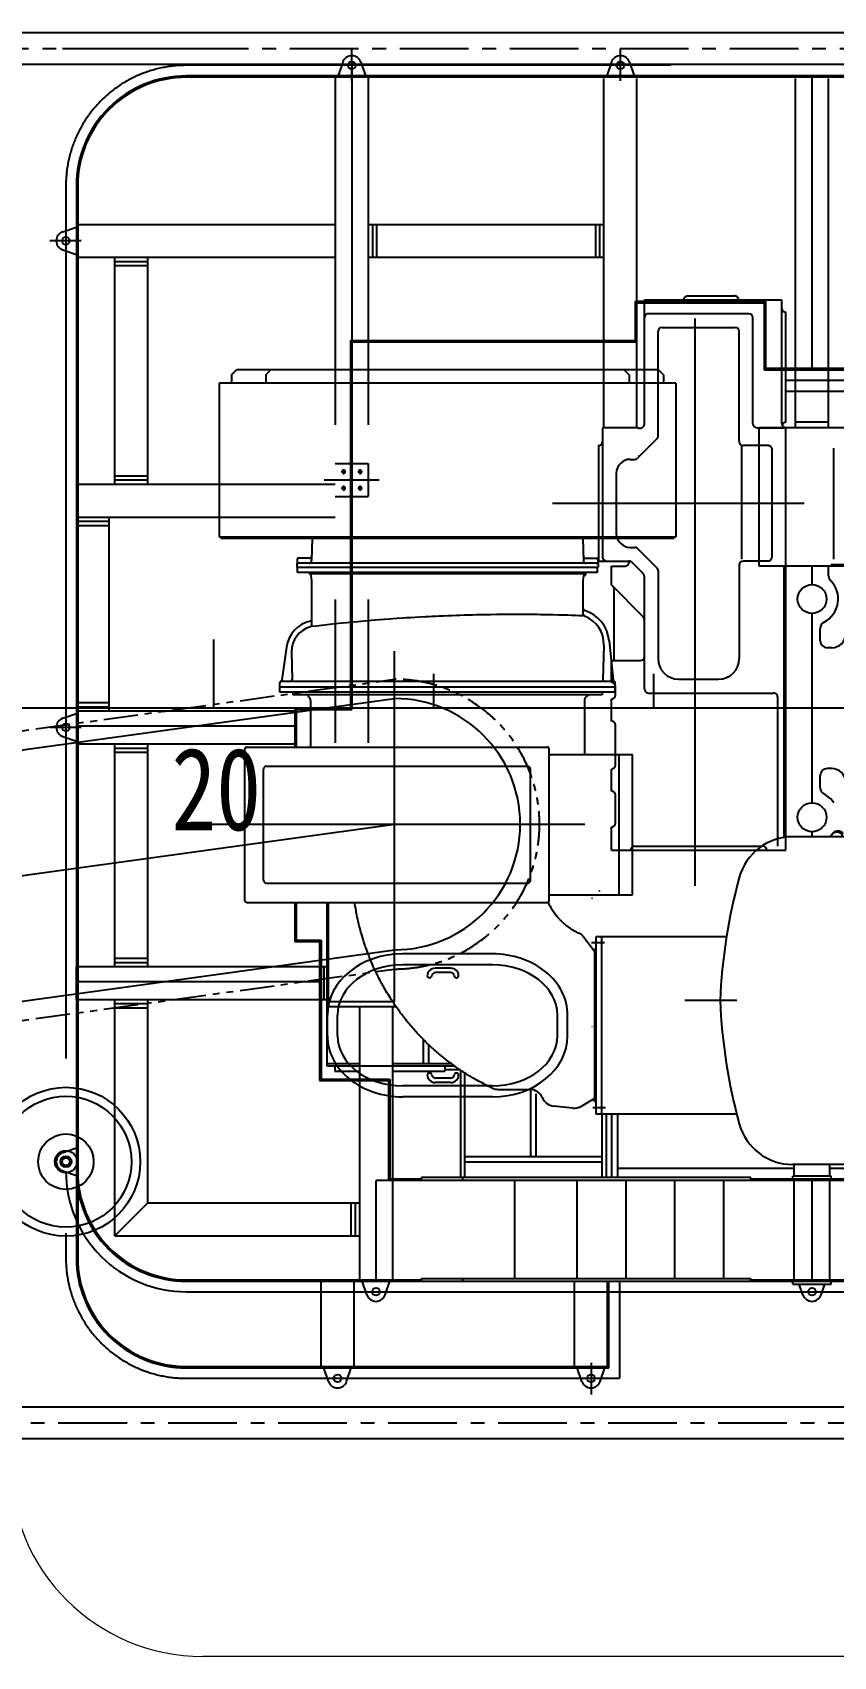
# Model space of a CAD drawing. Header units: millimetres. Extents: x -1838618 to -1600818, y -1770412 to -1553248.
# Drawn here: x -1778458 to -1775545, y -1688996 to -1683088 of the extents above; entities that cross this region are included whole.
import ezdxf

# ---------------------------------------------------------------- set-up
doc = ezdxf.new("R2010")
doc.units = ezdxf.units.MM
doc.header["$LTSCALE"] = 100
for name, pattern in [('CENTER', [2, 1.25, -0.25, 0.25, -0.25]), ('DASHED', [0.75, 0.5, -0.25]), ('PHANTOM', [2.5, 1.25, -0.25, 0.25, -0.25, 0.25, -0.25])]:
    doc.linetypes.add(name, pattern=pattern)
for name, color, linetype in [('11', 7, 'Continuous'), ('412equipment', 6, 'Continuous'), ('418exhaust', 30, 'Continuous'), ('419insulation', 63, 'PHANTOM'), ('420beam', 112, 'Continuous'), ('TV', 7, 'Continuous')]:
    doc.layers.add(name, color=color, linetype=linetype)
doc.styles.add('ROMANT', font='', dxfattribs={"width": 0.8})
doc.styles.get('ROMANT').set_extended_font_data('SimSun')

# ---------------------------------------------------------------- blocks, each defined once
blk = doc.blocks.new('67')
at = {"color": 4}
for p, q in [((14600, 0), (14600, 250)), ((15400, 0), (15400, 125)), ((16200, 0), (16200, 125))]:
    blk.add_line(p, q, dxfattribs=at)
at = {"color": 4, "ltscale": 100}
blk.add_line((26786.6, 0), (-4089.1, 0), dxfattribs=at)
at = {"color": 4, "style": 'ROMANT', "width": 0.8}
blk.add_text('20', height=300, dxfattribs=at).set_placement((14445.5, -444))
blk = doc.blocks.new('LOW PLATFOR')
at = {"color": 5, "linetype": 'DASHED', "ltscale": 13}
blk.add_line((-18400, 2400, 590), (-12000, 2400, 590), dxfattribs=at)
at = {"linetype": 'CENTER', "ltscale": 2}
for p, q in [((-15723.6, 2400, 590), (-800, 2400, 590)), ((-15765.7, -2600, 590), (-800, -2600, 590))]:
    blk.add_line(p, q, dxfattribs=at)
at = {"color": 7, "linetype": 'CENTER', "ltscale": 25.4}
for p, q in [((-11498, 2282.4, 590), (-11498, 2397.3, 590)), ((-10521, 2282.4, 590), (-10521, 2397.3, 590)), ((-12481.9, 1700, 590), (-12596.8, 1700, 590)), ((-9852.2, 745, 590), (-10767.9, 745, 590)), ((-12481.9, -70, 590), (-12596.8, -70, 590))]:
    blk.add_line(p, q, dxfattribs=at)
at = {"color": 7, "linetype": 'Continuous', "ltscale": 25.4}
for p, q in [((-11531.1, 2349.8, 590), (-11548, 2300.5, 590)), ((-11464.9, 2349.8, 590), (-11448, 2300.5, 590)), ((-10554.1, 2349.8, 590), (-10571, 2300.5, 590)), ((-10487.9, 2349.8, 590), (-10471, 2300.5, 590)), ((-12549.3, 1733.1, 590), (-12500, 1750, 590)), ((-12549.3, 1666.9, 590), (-12500, 1650, 590)), ((-10434, 1033.3, 590), (-10434, 1485, 590)), ((-10434, 1485, 590), (-9934, 1485, 590)), ((-10276.5, 1500, 590), (-10106.5, 1500, 590)), ((-9934, 1035, 590), (-9934, 1485, 590)), ((-10054, 1435, 590), (-10419, 1435, 590)), ((-10039, 1035, 590), (-10039, 1420, 590)), ((-9919, 1040, 590), (-9919, 1440, 590)), ((-10384, 990.5, 590), (-10384, 1370, 590)), ((-10369, 1385, 590), (-10104, 1385, 590)), ((-10089, 970, 590), (-10089, 1370, 590)), ((-10320, 1182, 590), (-11980, 1182, 590)), ((-11980, 1182, 590), (-11980, 623, 590)), ((-11936, 1212, 590), (-11916, 1232, 590)), ((-11936, 1212, 590), (-11936, 1182, 590)), ((-11916, 1232, 590), (-10384, 1232, 590)), ((-11811, 1212, 590), (-11791, 1232, 590)), ((-11811, 1212, 590), (-11811, 1182, 590)), ((-10489, 1212, 590), (-10509, 1232, 590)), ((-10489, 1212, 590), (-10489, 1182, 590)), ((-10364, 1212, 590), (-10384, 1232, 590)), ((-10364, 1212, 590), (-10364, 1182, 590)), ((-10320, 1182, 590), (-10320, 623, 590)), ((-10586, 1020, 590), (-10586, 550, 590)), ((-10456, 1020, 590), (-10586, 1020, 590)), ((-10024, 1020, 590), (-9919, 1020, 590)), ((-9919, -517, 590), (-9919, 1020, 590)), ((-10601, 955, 590), (-10601, 535, 590)), ((-10388.4, 979.9, 590), (-10458.9, 909.4, 590)), ((-10079, 542, 590), (-10079, 955, 590)), ((-9984, 955, 590), (-10074, 955, 590)), ((-10486, 905, 590), (-10469.5, 905, 590)), ((-9969, 555, 590), (-9969, 940, 590)), ((-10536, 855, 590), (-10536, 635, 590)), ((-11980, 623, 590), (-10320, 623, 590)), ((-11975, 623, 590), (-11975, 618, 590)), ((-11975, 618, 590), (-10325, 618, 590)), ((-11642, 618, 590), (-11644.1, 536.7, 590)), ((-10658, 618, 590), (-10655.9, 536.7, 590)), ((-10325, 623, 590), (-10325, 618, 590)), ((-11696.8, 541.1, 590), (-11697.5, 513, 590)), ((-11653.6, 545, 590), (-11692.8, 545, 590)), ((-10646.4, 545, 590), (-10607.2, 545, 590)), ((-10603.2, 541.1, 590), (-10602.5, 513, 590)), ((-10601, 535, 590), (-10490.2, 535, 590)), ((-10489, 532, 590), (-10489, 535, 590)), ((-10486, 585, 590), (-10469.5, 585, 590)), ((-9979, 535, 590), (-10074, 535, 590)), ((-11697.5, 513, 590), (-10602.5, 513, 590)), ((-11695, 493, 590), (-11695, 513, 590)), ((-10605, 493, 590), (-11695, 493, 590)), ((-10606.8, 527, 590), (-11693.3, 527, 590)), ((-11652.5, 488, 590), (-11652.5, 493, 590)), ((-11652.5, 488, 590), (-11651.3, 488, 590)), ((-10647.5, 488, 590), (-11651.3, 488, 590)), ((-11644, 463.2, 590), (-11645.4, 482.4, 590)), ((-10656, 463.2, 590), (-10654.6, 482.4, 590)), ((-10647.5, 488, 590), (-10647.5, 493, 590)), ((-10605, 493, 590), (-10605, 513, 590)), ((-10554, 448, 590), (-10554, 517, 590)), ((-10554, 517, 590), (-10502.2, 517, 590)), ((-10438.4, 489.4, 590), (-10479.6, 530.6, 590)), ((-10434, 70, 590), (-10434, 478.8, 590)), ((-10384, 499.5, 590), (-10384, 180, 590)), ((-10089, 520, 590), (-10089, 180, 590)), ((-11644, 301.4, 590), (-11644, 462.8, 590)), ((-10656, 340.1, 590), (-10656, 462.8, 590)), ((-10438.4, 332.4, 590), (-10554, 448, 590)), ((-10544, 173, 590), (-10544, 431.8, 590)), ((-10561.8, 244.7, 590), (-10547.8, 102.7, 590)), ((-11736, 222, 590), (-11752.2, 102.4, 590)), ((-11717, 205.3, 590), (-11715.2, 104.1, 590)), ((-10581.2, 228.8, 590), (-10584.8, 104.2, 590)), ((-10554, 173, 590), (-10449, 173, 590)), ((-10554, 93, 590), (-10554, 173, 590)), ((-11760, 58, 590), (-11760, 92, 590)), ((-11760, 78, 590), (-10540, 78, 590)), ((-11754, 98, 590), (-10546, 98, 590)), ((-11752.2, 102.4, 590), (-11752.8, 98, 590)), ((-10547.8, 102.7, 590), (-10547.3, 98, 590)), ((-10540, 58, 590), (-10540, 92, 590)), ((-10539, 48, 590), (-10539, 78, 590)), ((-10309, 105, 590), (-10164, 105, 590)), ((-10540, 58, 590), (-11760, 58, 590)), ((-11712.5, 58, 590), (-11712.5, 48, 590)), ((-10587.5, 48, 590), (-11712.5, 48, 590)), ((-11648, 27.6, 590), (-11648, -141.5, 590)), ((-10652, 27.6, 590), (-10652, -168.5, 590)), ((-10636.1, 48.3, 590), (-10642, 44.9, 590)), ((-10587.5, 58, 590), (-10587.5, 48, 590)), ((-10554, -47, 590), (-10554, 33, 590)), ((-10419, 55, 590), (-9964, 55, 590)), ((-9949, -502, 590), (-9949, 40, 590)), ((-12549.3, -36.9, 590), (-12500, -20, 590)), ((-12549.3, -103.1, 590), (-12500, -120, 590)), ((-10539, -207, 590), (-10539, -62, 590)), ((-11886.8, -700.5, 590), (-11886.8, -147.5, 590)), ((-11880.8, -141.5, 590), (-10786.8, -141.5, 590)), ((-10780.8, -700.5, 590), (-10780.8, -147.5, 590)), ((-10780.8, -168.5, 590), (-10477.5, -168.5, 590)), ((-10525.2, -679.5, 590), (-10525.2, -168.5, 590)), ((-10477.5, -679.5, 590), (-10477.5, -168.5, 590)), ((-11819.1, -626.5, 590), (-11819.1, -221.5, 590)), ((-11809.1, -211.5, 590), (-10858.4, -211.5, 590)), ((-10848.4, -626.5, 590), (-10848.4, -221.5, 590)), ((-10554, -302, 590), (-10554, -222, 590)), ((-10539, -418, 590), (-10539, -317, 590)), ((-10554, -517, 590), (-10554, -433, 590)), ((-10554, -517, 590), (-9919, -517, 590)), ((-10469, -502, 590), (-10004, -502, 590)), ((-11809.1, -636.5, 590), (-10858.4, -636.5, 590)), ((-11880.8, -706.5, 590), (-10786.8, -706.5, 590)), ((-10780.8, -679.5, 590), (-10477.5, -679.5, 590)), ((-10657.5, -828.5, 590), (-10615, -884, 590)), ((-10579.1, -854, 590), (-10626.7, -854, 590)), ((-10615, -876.5, 590), (-10615, -1420.5, 590)), ((-10610, -876.5, 590), (-10615, -876.5, 590)), ((-10136, -831.5, 590), (-10610, -831.5, 590)), ((-10610, -831.5, 590), (-10610, -1476.5, 590)), ((-10590, -831.5, 590), (-10590, -1476.5, 590)), ((-10986.1, -894, 590), (-11313.9, -894, 590)), ((-10986.1, -934, 590), (-11313.9, -934, 590)), ((-11137.6, -946, 590), (-11195.4, -946, 590)), ((-11137.6, -962, 590), (-11193.4, -962, 590)), ((-11586.8, -1191.5, 590), (-11586.8, -1116.5, 590)), ((-11549.8, -1191.5, 590), (-11549.8, -1116.5, 590)), ((-10750.2, -1191.5, 590), (-10750.2, -1116.5, 590)), ((-10713.2, -1191.5, 590), (-10713.2, -1116.5, 590)), ((-11137.6, -1346, 590), (-11193.4, -1346, 590)), ((-10986.1, -1374, 590), (-11313.9, -1374, 590)), ((-10986.1, -1414, 590), (-11313.9, -1414, 590)), ((-11137.6, -1362, 590), (-11195.4, -1362, 590)), ((-10966, -1386.9, 590), (-10850.8, -1386.9, 590)), ((-10615, -1420.5, 590), (-10663.8, -1448.7, 590)), ((-10575.4, -1454, 590), (-10621.5, -1454, 590)), ((-10615, -1428.7, 590), (-10615, -1431.5, 590)), ((-10610, -1431.5, 590), (-10615, -1431.5, 590)), ((-10099, -1476.5, 590), (-10610, -1476.5, 590)), ((-12549.3, -1616.9, 590), (-12500, -1600, 590)), ((-12549.3, -1683.1, 590), (-12500, -1700, 590))]:
    blk.add_line(p, q, dxfattribs=at)
at = {"color": 211, "linetype": 'Continuous', "ltscale": 25.4}
blk.add_line((-10388.4, 510.1, 590), (-10458.9, 580.6, 590), dxfattribs=at)
at = {"color": 7, "linetype": 'Continuous', "ltscale": 25.4, "elevation": 590}
for points in [[(-10656, 335.9), (-10671.4, 336.4), (-10685.9, 337), (-10699.5, 337.4), (-10712.2, 337.8), (-10724.1, 338.2), (-10746.5, 338.7), (-10766, 339.2), (-10783.1, 339.6), (-10798.1, 339.8), (-10811.2, 340), (-10822.7, 340.2), (-10842.8, 340.4), (-10857.8, 340.5), (-10869.1, 340.6), (-10886, 340.7), (-10903, 340.7), (-10918.4, 340.7), (-10932.9, 340.6), (-10946.5, 340.5), (-10959.2, 340.4), (-10971.1, 340.3), (-10993.5, 340), (-11013, 339.7), (-11030.2, 339.4), (-11045.1, 339.1), (-11058.3, 338.7), (-11069.7, 338.5), (-11089.8, 337.9), (-11104.8, 337.4), (-11116.1, 337), (-11133.1, 336.4), (-11150, 335.8), (-11165.5, 335.2), (-11180, 334.5), (-11193.6, 333.9), (-11206.4, 333.3), (-11218.3, 332.7), (-11229.5, 332.1), (-11250.5, 331), (-11268.9, 330), (-11285, 329), (-11299, 328.1), (-11311.3, 327.3), (-11332.9, 325.9), (-11349, 324.8), (-11361.1, 323.9), (-11379.3, 322.5), (-11397.4, 321.1), (-11412.8, 319.9), (-11427.3, 318.7), (-11440.9, 317.5), (-11453.6, 316.4), (-11465.5, 315.3), (-11476.7, 314.3), (-11497.6, 312.4), (-11515.9, 310.6), (-11532, 309), (-11546, 307.6), (-11558.2, 306.3), (-11579.7, 304), (-11595.8, 302.2), (-11607.8, 300.9), (-11625.9, 298.8), (-11644, 296.7)], [(-10987.2, -1382.2), (-10992.6, -1379.6), (-10996.7, -1377.7), (-11002.9, -1374.7), (-11009, -1371.6), (-11014.4, -1368.9), (-11018.4, -1366.8), (-11024.5, -1363.6), (-11030.5, -1360.4), (-11036.9, -1356.9), (-11042.9, -1353.6), (-11048.4, -1350.5), (-11053.6, -1347.5), (-11058.5, -1344.7), (-11063, -1342), (-11067.2, -1339.4), (-11071.2, -1337), (-11074.9, -1334.8), (-11081.8, -1330.5), (-11087.8, -1326.7), (-11093, -1323.3), (-11097.5, -1320.3), (-11101.5, -1317.7), (-11108.4, -1313), (-11113.5, -1309.5), (-11117.4, -1306.8), (-11123.1, -1302.8), (-11128.8, -1298.7), (-11134.7, -1294.4), (-11140.1, -1290.3), (-11145.2, -1286.5), (-11149.9, -1282.9), (-11154.4, -1279.4), (-11158.5, -1276.2), (-11162.3, -1273.1), (-11165.9, -1270.2), (-11169.3, -1267.5), (-11175.6, -1262.3), (-11181, -1257.8), (-11185.7, -1253.7), (-11189.9, -1250.2), (-11193.4, -1247), (-11199.7, -1241.5), (-11204.3, -1237.3), (-11207.8, -1234.1), (-11213, -1229.3), (-11218.1, -1224.5), (-11223.4, -1219.5), (-11228.3, -1214.7), (-11232.9, -1210.2), (-11237.2, -1205.9), (-11241.1, -1201.9), (-11244.8, -1198.1), (-11248.3, -1194.5), (-11251.5, -1191.2), (-11254.5, -1188), (-11260.1, -1182), (-11264.9, -1176.7), (-11269.1, -1172.1), (-11272.7, -1168), (-11275.9, -1164.4), (-11281.4, -1158.1), (-11285.5, -1153.3), (-11288.5, -1149.7), (-11293, -1144.3), (-11297.5, -1138.8), (-11302.1, -1133.1), (-11306.3, -1127.8), (-11310.3, -1122.7), (-11313.9, -1117.9), (-11317.3, -1113.5), (-11320.5, -1109.2), (-11323.4, -1105.2), (-11326.2, -1101.5), (-11328.8, -1098), (-11333.5, -1091.3), (-11337.6, -1085.4), (-11341.2, -1080.3), (-11344.2, -1075.8), (-11346.9, -1071.8), (-11351.5, -1064.8), (-11355, -1059.5), (-11357.5, -1055.5), (-11361.3, -1049.5), (-11365.1, -1043.5), (-11368.9, -1037.2), (-11372.5, -1031.3), (-11375.8, -1025.7), (-11378.8, -1020.4), (-11381.6, -1015.5), (-11384.3, -1010.8), (-11386.7, -1006.5), (-11388.9, -1002.4), (-11391, -998.5), (-11394.9, -991.2), (-11398.2, -984.8), (-11401.1, -979.2), (-11403.6, -974.3), (-11405.7, -970), (-11407.6, -966.2), (-11410.8, -959.5), (-11413.2, -954.5), (-11416.7, -947), (-11420.1, -939.4), (-11423.1, -932.7), (-11425.8, -926.4), (-11428.3, -920.4), (-11430.7, -914.8), (-11432.8, -909.6), (-11434.8, -904.6), (-11436.6, -900), (-11438.3, -895.6), (-11439.9, -891.5), (-11442.7, -883.8), (-11445.2, -877), (-11447.3, -871), (-11449.1, -865.8), (-11450.7, -861.2), (-11452, -857.2), (-11454.3, -850.2), (-11456, -844.9), (-11458.5, -836.9), (-11460.9, -828.9), (-11463, -821.4), (-11464.9, -814.7), (-11466.5, -808.9), (-11467.8, -803.9), (-11469, -799.4), (-11470.9, -791.6), (-11472.4, -785.7), (-11473.4, -781.3), (-11474.9, -774.7), (-11476.4, -768.1), (-11478.1, -760.4), (-11479.4, -753.7), (-11480.6, -747.8), (-11481.6, -742.7), (-11482.4, -738.2), (-11483.8, -730.3), (-11484.9, -724.3), (-11485.6, -719.9), (-11486.7, -713.2), (-11487.7, -706.5)], [(-10665.3, -822.4), (-10667.9, -821.3), (-10670.1, -820.3), (-10673.9, -818.4), (-10676.7, -817), (-10678.8, -815.9), (-10682, -814.3), (-10685.1, -812.6), (-10687.5, -811.2), (-10689.6, -810), (-10693.3, -807.8), (-10696, -806.2), (-10698, -804.9), (-10701, -802.9), (-10704, -800.9), (-10707.1, -798.7), (-10709.8, -796.8), (-10712.2, -795), (-10714.2, -793.5), (-10716, -792.1), (-10719.1, -789.7), (-10721.3, -787.8), (-10723, -786.4), (-10725.5, -784.2), (-10728, -782), (-10730.8, -779.5), (-10733.3, -777.2), (-10735.4, -775.1), (-10737.2, -773.3), (-10738.8, -771.8), (-10741.5, -768.9), (-10743.5, -766.8), (-10745, -765.1), (-10747.2, -762.7), (-10749.4, -760.2), (-10751.8, -757.3), (-10753.8, -754.8), (-10755.6, -752.6), (-10757.1, -750.6), (-10758.4, -748.9), (-10760.7, -745.8), (-10762.4, -743.5), (-10763.6, -741.8), (-10765.4, -739.1), (-10767.2, -736.4), (-10769.2, -733.3), (-10770.9, -730.6), (-10772.3, -728.1), (-10773.6, -726), (-10774.6, -724.1), (-10776.5, -720.8), (-10777.8, -718.2), (-10778.8, -716.3), (-10780.2, -713.5), (-10781.6, -710.6), (-10782.5, -708.5), (-10783.5, -706.5)], [(-10694, -1455.1), (-10728.9, -1451.5), (-10763.8, -1447.9)]]:
    blk.add_lwpolyline(points, dxfattribs=at)
at = {"color": 7, "linetype": 'Continuous', "ltscale": 25.4}
for centre, radius in [((-11498, 2338.5, 590), 14), ((-10521, 2338.5, 590), 14), ((-12538, 1700, 590), 14), ((-12538, -70, 590), 14), ((-12538, -1650, 590), 270.6), ((-12538, -1650, 590), 238.3), ((-12538, -1650, 590), 101), ((-12538, -1650, 590), 40.4), ((-12538, -1650, 590), 20.2), ((-12538, -1650, 590), 14)]:
    blk.add_circle(centre, radius, dxfattribs=at)
for centre, radius, start, end in [((-11498, 2338.5, 590), 35, 18.89538, 161.10535), ((-10521, 2338.5, 590), 35, 18.89538, 161.10535), ((-12538, 1700, 590), 35, 108.89538, 251.10535), ((-10276.5, 1485, 590), 15, 90.00004, 179.99999), ((-10106.5, 1485, 590), 15, 359.99997, 90.00002), ((-10419, 1420, 590), 15, 89.99997, 180.00004), ((-10054, 1420, 590), 15, 0.00002, 89.99997), ((-9919, 1455, 590), 15, 180.00004, 270.00002), ((-10369, 1370, 590), 15, 90.00004, 179.99999), ((-10104, 1370, 590), 15, 359.99997, 89.99997), ((-10449, 1033.3, 590), 15, 242.17345, 0.00001), ((-10024, 1035, 590), 15, 180.00004, 270.00002), ((-9919, 1035, 590), 15, 180.00004, 270.00002), ((-9919, 1025, 590), 15, 90.00004, 160.5245), ((-10601, 970, 590), 15, 270.00004, 359.99997), ((-10399, 990.5, 590), 15, 315, 0.00002), ((-10074, 970, 590), 15, 180.00004, 270.00002), ((-9984, 940, 590), 15, 359.99997, 90.00002), ((-10486, 855, 590), 50, 90.00004, 179.99999), ((-10469.5, 920, 590), 15, 269.9991, 314.99939), ((-10486, 635, 590), 50, 180.00004, 270.00002), ((-11692.8, 541, 590), 4, 89.99975, 178.49997), ((-11654.1, 537, 590), 10, 270.00004, 358.5), ((-11653.6, 555, 590), 10, 269.99997, 358.50004), ((-10646.4, 555, 590), 10, 181.50001, 270.00002), ((-10645.9, 537, 590), 10, 181.50001, 269.99997), ((-10607.2, 541, 590), 4, 1.49998, 90.00024), ((-10571, 550, 590), 15, 180.00004, 270.00002), ((-10504, 532, 590), 15, 270.00004, 359.99997), ((-10490.2, 520, 590), 15, 45.00159, 90.00221), ((-10469.5, 570, 590), 15, 45.00066, 90.0009), ((-10074, 520, 590), 15, 90.00002, 179.99999), ((-9994, 555, 590), 25, 306.86989, 359.99997), ((-11693.2, 523, 590), 4, 89.99904, 178.49997), ((-11651.3, 482, 590), 6, 4, 89.99991), ((-10653.9, 488.8, 590), 7, 263.42982, 24.23106), ((-10648.7, 482, 590), 6, 90.00009, 176.00001), ((-10606.8, 523, 590), 4, 1.49998, 90.00095), ((-10449, 478.8, 590), 15, 0.00008, 45.00006), ((-10399, 499.5, 590), 15, 359.99997, 45), ((-10559, 431.8, 590), 15, 0.00008, 45.00006), ((-10650, 361.2, 590), 6, 179.99927, 252.5249), ((-10690.7, 232, 590), 129.5, 5.6287, 72.52512), ((-11625.3, 206.9, 590), 111.7, 102.12783, 172.25286), ((-11625.3, 206.9, 590), 91.7, 104.66112, 181.01703), ((-11650, 322, 590), 6, 282.12794, 0.00051), ((-11650, 301.4, 590), 6, 284.66128, 0.00073), ((-10650, 340.1, 590), 6, 179.999, 249.37252), ((-10690.7, 232, 590), 109.5, 358.34487, 69.37285), ((-10449, 321.8, 590), 15, 0.00008, 45.00006), ((-10449, 188, 590), 15, 270.00004, 359.99997), ((-10309, 180, 590), 75, 180.00004, 270.00002), ((-10164, 180, 590), 75, 270.00004, 359.99997), ((-11754, 92, 590), 6, 89.99997, 179.99999), ((-11721.2, 104, 590), 6, 269.99997, 0.8799), ((-10578.8, 104, 590), 6, 178.48653, 270.00002), ((-10554, 78, 590), 15, 359.99997, 90.00002), ((-10546, 92, 590), 6, 359.99997, 90.00002), ((-10419, 70, 590), 15, 180.00004, 270.00002), ((-11668, 27.6, 590), 20, 0.00002, 60.00003), ((-10632, 27.6, 590), 20, 119.99998, 179.99999), ((-10554, 48, 590), 15, 270.00004, 359.99997), ((-9964, 40, 590), 15, 359.99997, 90.00002), ((-12538, -70, 590), 35, 108.89538, 251.10535), ((-10554, -62, 590), 15, 359.99997, 90.00002), ((-11880.8, -147.5, 590), 6, 90.00002, 179.99999), ((-10786.8, -147.5, 590), 6, 359.99997, 90.00002), ((-11809.1, -221.5, 590), 10, 90.00002, 179.99999), ((-10858.4, -221.5, 590), 10, 359.99997, 90.00002), ((-10554, -207, 590), 15, 270.00004, 359.99997), ((-10554, -317, 590), 15, 359.99997, 90.00002), ((-10554, -418, 590), 15, 270.00002, 0.00001), ((-10469, -517, 590), 15, 90.00002, 179.99999), ((-10004, -517, 590), 15, 359.99997, 90.00002), ((-11809.1, -626.5, 590), 10, 180.00004, 270.00002), ((-10858.4, -626.5, 590), 10, 270.00002, 0.00001), ((-11880.8, -700.5, 590), 6, 180.00004, 270.00002), ((-10786.8, -700.5, 590), 6, 270.00002, 0.00001), ((-10673.4, -840.7, 590), 20, 37.44709, 66.30214), ((-11195.4, -974, 590), 28, 89.99997, 179.99999), ((-11193.4, -976, 590), 14, 89.99997, 171.78655), ((-11137.6, -974, 590), 28, 0.00013, 90.00002), ((-11137.6, -974, 590), 12, 0.00013, 90.00002), ((-11195.4, -1334, 590), 28, 179.99999, 269.99997), ((-11193.4, -1332, 590), 14, 188.21343, 270.00002), ((-11137.6, -1334, 590), 12, 269.99997, 359.99984), ((-11137.6, -1334, 590), 28, 269.99997, 359.99984), ((-10966, -1336.9, 590), 50, 244.86252, 269.99997), ((-10850.8, -1436.9, 590), 50, 22.83083, 90), ((-10758.7, -1398.1, 590), 50, 202.83079, 264.09923), ((-10688.8, -1405.4, 590), 50, 264.09923, 299.99996), ((-10621, -1428.7, 590), 6, 0.00029, 73.83575), ((-12538, -1650, 590), 35, 108.89502, 251.10498)]:
    blk.add_arc(centre, radius, start, end, dxfattribs=at)
at = {"color": 7, "linetype": 'Continuous'}
for centre, major_axis, ratio, start_param, end_param in [((-11313.9, -1116.5, 590), (-273, 0), 0.815138, 4.712389, 6.283185), ((-11313.9, -1116.5, 590), (-235.9, 0), 0.773633, 4.712389, 6.283185), ((-10986.1, -1116.5, 590), (273, 0), 0.815138, 6.283185, 7.853982), ((-10986.1, -1116.5, 590), (235.9, 0), 0.773633, 0, 1.570796), ((-11215.4, -974, 590), (-8, 0), 0.828898, 0, 3.141593), ((-11117.6, -974, 590), (-8, 0), 0.828897, 0, 3.141593), ((-11313.9, -1191.5, 590), (-273, 0), 0.815138, 6.283185, 7.853982), ((-11313.9, -1191.5, 590), (-235.9, 0), 0.773633, 0, 1.570796), ((-10986.1, -1191.5, 590), (273, 0), 0.815138, 4.712389, 6.283185), ((-10986.1, -1191.5, 590), (235.9, 0), 0.773633, 4.712389, 6.283185), ((-11215.4, -1334, 590), (-8, 0), 0.828898, 3.141593, 6.283185), ((-11117.6, -1334, 590), (-8, 0), 0.828897, 3.141593, 6.283185)]:
    blk.add_ellipse(centre, major_axis=major_axis, ratio=ratio, start_param=start_param, end_param=end_param, dxfattribs=at)
at = {"layer": '11', "color": 3, "linetype": 'Continuous', "lineweight": 20}
blk.add_line((-4760, -3450, 590), (-12040, -3450, 590), dxfattribs=at)
blk.add_arc((-12040, -2750, 590), 700, 180, 270, dxfattribs=at)
at = {"layer": '418exhaust'}
for p, q in [((-11342.3, -1069.6, 590), (-11342.3, 207.3, 590)), ((-16610, -693, 590), (-11342.3, 34.9, 590)), ((-16610, -1150, 590), (-11342.3, -422.1, 590)), ((-12033.5, -422.1, 590), (-10651.1, -422.1, 590)), ((-16610, -1607, 590), (-11342.3, -879.1, 590))]:
    blk.add_line(p, q, dxfattribs=at)
blk.add_arc((-11342.3, -422.1, 590), 457, 270, 90, dxfattribs=at)
at = {"layer": '419insulation'}
for p, q in [((-16610, -623, 590), (-11342.3, 104.9, 590)), ((-16610, -1677, 590), (-11342.3, -949.1, 590))]:
    blk.add_line(p, q, dxfattribs=at)
blk.add_arc((-11342.3, -422.1, 590), 527, 270, 90, dxfattribs=at)
at = {"layer": '420beam'}
for p, q in [((-15654.9, 2458, 590), (-800, 2458, 590)), ((-800, 2342, 590), (-15654.9, 2342, 590)), ((-15660, -2542, 590), (-800, -2542, 590)), ((-800, -2658, 590), (-15660, -2658, 590))]:
    blk.add_line(p, q, dxfattribs=at)
at = {"layer": 'TV', "color": 7, "linetype": 'CENTER', "ltscale": 25.4}
for p, q in [((-5258, 2338.5, 590), (-12100, 2338.5, 590)), ((-12538, 1900.5, 590), (-12538, -2000, 590)), ((-10249.5, -646.6, 590), (-10249.5, 1417.2, 590)), ((-4883.5, 0, 590), (-9905.8, 0, 590)), ((-5017.9, -1064, 590), (-10286.7, -1064, 590)), ((-12100, -2123, 590), (-4536, -2123, 590)), ((-10525, -2085, 590), (-10525, -2438, 590)), ((-10628, -2381.9, 590), (-10628, -2496.8, 590)), ((-12100, -2438, 590), (-10525, -2438, 590))]:
    blk.add_line(p, q, dxfattribs=at)
at = {"layer": 'TV', "color": 7, "linetype": 'Continuous', "ltscale": 25.4}
for p, q in [((-11498, 2345.3, 590), (-11498, -4.5, 590)), ((-5273.9, 2300, 590), (-12100, 2300, 590)), ((-5276, 2295, 590), (-12100, 2295, 590)), ((-9824, 1230, 590), (-9824, 2300, 590)), ((-12500, 1900, 590), (-12500, -2000, 590)), ((-12495, 1900, 590), (-12495, -2000, 590)), ((-10466, 1480, 590), (-9992, 1480, 590)), ((-10466, 1337, 590), (-10466, 1480, 590)), ((-9992, 1235, 590), (-9992, 1480, 590)), ((-10461, 1475, 590), (-9997, 1475, 590)), ((-10461, 1332, 590), (-10461, 1475, 590)), ((-9997, 1230, 590), (-9997, 1475, 590)), ((-11503, 1337, 590), (-11503, 0.5, 590)), ((-11503, 1337, 590), (-10466, 1337, 590)), ((-11498, 1332, 590), (-10461, 1332, 590)), ((-5196, 1230, 590), (-9997, 1230, 590)), ((-5191, 1235, 590), (-9992, 1235, 590)), ((-9696.7, 1192, 590), (-9919.8, 1192, 590)), ((-9884, 1192, 590), (-9884, 1240, 590)), ((-9764, 1192, 590), (-9764, 1240, 590)), ((-9696.8, 1152, 590), (-9920.1, 1152, 590)), ((-9884, 1020, 590), (-9884, 1152, 590)), ((-9764, 1020, 590), (-9764, 1152, 590)), ((-10017, 517, 590), (-10017, 1020, 590)), ((-5241, 1020, 590), (-10017, 1020, 590)), ((-9764, 1040, 590), (-9884, 1040, 590)), ((-9746, 945.3, 590), (-9746, 542, 590)), ((-5241, 517, 590), (-10017, 517, 590)), ((-9925, -468, 590), (-9925, 517, 590)), ((-9824, 449.5, 590), (-9824, 517, 590)), ((-9764, 481.7, 590), (-9764, 517, 590)), ((-9756, 522, 590), (-9673.7, 522, 590)), ((-9824, -344.5, 590), (-9824, 344.5, 590)), ((-9794, 245, 590), (-9794, 290.3, 590)), ((-9752, 220, 590), (-9769, 220, 590)), ((-11705, 0.5, 590), (-11705, -142, 590)), ((-11705, 0.5, 590), (-11503, 0.5, 590)), ((-11700, -4.5, 590), (-11700, -140.9, 590)), ((-11700, -4.5, 590), (-11498, -4.5, 590)), ((-11705, -65, 590), (-12500, -65, 590)), ((-9752, -220, 590), (-9769, -220, 590)), ((-9794, -290.3, 590), (-9794, -245, 590)), ((-5322, -468, 590), (-9895, -468, 590)), ((-9824, -468, 590), (-9824, -449.5, 590)), ((-10472.2, -517, 590), (-10026.5, -517, 590)), ((-11705, -708.6, 590), (-11705, -848.5, 590)), ((-11700, -705.2, 590), (-11700, -843.5, 590)), ((-11589, -706.5, 590), (-11589, -1069.8, 590)), ((-11705, -848.5, 590), (-11615, -848.5, 590)), ((-11700, -843.5, 590), (-11610, -843.5, 590)), ((-11615, -848.5, 590), (-11615, -1355, 590)), ((-11610, -843.5, 590), (-11610, -1350, 590)), ((-12500, -995, 590), (-11615, -995, 590)), ((-11589, -1066.8, 590), (-11351.2, -1066.8, 590)), ((-11589, -1069.8, 590), (-11589, -1301, 590)), ((-11589, -1085.8, 590), (-11337.5, -1085.8, 590)), ((-11470, -1085.8, 590), (-11470, -1350, 590)), ((-11350, -1085.8, 590), (-11350, -1713, 590)), ((-11239, -1204.3, 590), (-11239, -1293, 590)), ((-11219, -1225, 590), (-11219, -1293, 590)), ((-11589, -1293, 590), (-11470, -1293, 590)), ((-11350, -1293, 590), (-11134.4, -1293, 590)), ((-11615, -1355, 590), (-11365, -1355, 590)), ((-11610, -1350, 590), (-11360, -1350, 590)), ((-11589, -1301, 590), (-11470, -1301, 590)), ((-11560, -1301, 590), (-11560, -1321, 590)), ((-11560, -1321, 590), (-11470, -1321, 590)), ((-11365, -1355, 590), (-11365, -1718, 590)), ((-11360, -1350, 590), (-11360, -1713, 590)), ((-11350, -1301, 590), (-11125.5, -1301, 590)), ((-11350, -1321, 590), (-11160, -1321, 590)), ((-11160, -1301, 590), (-11160, -1321, 590)), ((-11160, -1315, 590), (-11103, -1315, 590)), ((-11103, -1316.8, 590), (-11103, -1708, 590)), ((-11088, -1326.5, 590), (-11088, -1708, 590)), ((-10848.5, -1386.3, 590), (-10848.5, -1631, 590)), ((-10828.5, -1402.9, 590), (-10828.5, -1631, 590)), ((-10573, -1475.7, 590), (-10573, -1708, 590)), ((-10532, -1476.9, 590), (-10532, -1708, 590)), ((-10589, -1479.4, 590), (-10589, -1708, 590)), ((-10554, -1477.9, 590), (-10554, -1708, 590)), ((-11088, -1631, 590), (-10589, -1631, 590)), ((-11088, -1651, 590), (-10589, -1651, 590)), ((-11244, -1713, 590), (-11365, -1713, 590)), ((-10047, -1708, 590), (-11244, -1708, 590)), ((-11244, -1718, 590), (-11244, -1708, 590)), ((-11094.5, -1718, 590), (-11094.5, -1708, 590)), ((-9889, -1675, 590), (-10532, -1675, 590)), ((-10047, -1718, 590), (-10047, -1708, 590)), ((-9585, -1713, 590), (-10047, -1713, 590)), ((-5322, -1660, 590), (-9895, -1660, 590)), ((-9894, -1713, 590), (-9894, -1703, 590)), ((-9754, -1703, 590), (-9894, -1703, 590)), ((-9889, -1703, 590), (-9889, -1660, 590)), ((-9759, -1703, 590), (-9889, -1703, 590)), ((-9759, -1713, 590), (-9889, -1713, 590)), ((-9759, -1703, 590), (-9759, -1660, 590)), ((-9141, -1675, 590), (-9759, -1675, 590)), ((-9754, -1713, 590), (-9754, -1703, 590)), ((-11410, -2085, 590), (-11410, -1718, 590)), ((-9590, -1718, 590), (-11410, -1718, 590)), ((-10905, -2075, 590), (-10905, -1718, 590)), ((-10678, -2075, 590), (-10678, -1718, 590)), ((-10500.5, -2075, 590), (-10500.5, -1718, 590)), ((-10323, -2075, 590), (-10323, -1718, 590)), ((-10145.5, -2075, 590), (-10145.5, -1718, 590)), ((-9824, -2080, 590), (-9824, -1718, 590)), ((-12100, -2080, 590), (-11244, -2080, 590)), ((-12100, -2085, 590), (-11410, -2085, 590)), ((-11443.1, -2134.3, 590), (-11460, -2085, 590)), ((-11410, -2085, 590), (-4536, -2085, 590)), ((-11376.9, -2134.3, 590), (-11360, -2085, 590)), ((-11244, -2075, 590), (-10047, -2075, 590)), ((-11244, -2085, 590), (-11244, -2075, 590)), ((-11094.5, -2085, 590), (-11094.5, -2075, 590)), ((-10568, -2395, 590), (-10568, -2085, 590)), ((-10563, -2400, 590), (-10563, -2085, 590)), ((-10047, -2085, 590), (-10047, -2075, 590)), ((-10047, -2080, 590), (-4536, -2080, 590)), ((-9894, -2095, 590), (-9894, -2085, 590)), ((-9894, -2095, 590), (-9754, -2095, 590)), ((-9759, -2085, 590), (-9889, -2085, 590)), ((-9759, -2085, 590), (-9889, -2085, 590)), ((-9759, -2085, 590), (-9889, -2085, 590)), ((-9857.1, -2134.3, 590), (-9870.6, -2095, 590)), ((-9790.9, -2134.3, 590), (-9777.4, -2095, 590)), ((-9754, -2095, 590), (-9754, -2085, 590)), ((-12100, -2395, 590), (-10568, -2395, 590)), ((-12100, -2400, 590), (-10563, -2400, 590)), ((-11583.1, -2449.3, 590), (-11600, -2400, 590)), ((-11516.9, -2449.3, 590), (-11500, -2400, 590)), ((-10661.1, -2449.3, 590), (-10678, -2400, 590)), ((-10594.9, -2449.3, 590), (-10578, -2400, 590))]:
    blk.add_line(p, q, dxfattribs=at)
at = {"layer": 'TV', "color": 7, "linetype": 'DASHED', "ltscale": 25.4}
for p, q in [((-11438, 2300.5, 590), (-11558, 2300.5, 590)), ((-11558, 2300.5, 590), (-11558, -126, 590)), ((-11438, 2300.5, 590), (-11438, -126, 590)), ((-10581, 1020, 590), (-10581, 2300.5, 590)), ((-10461, 2300, 590), (-10581, 2300, 590)), ((-10461, 1020, 590), (-10461, 2300, 590)), ((-9884, 1020, 590), (-9884, 2300, 590)), ((-9764, 2300, 590), (-9884, 2300, 590)), ((-9764, 1020, 590), (-9764, 2300, 590)), ((-12500, 1760, 590), (-11558, 1760, 590)), ((-11438, 1760, 590), (-10581, 1760, 590)), ((-11423, 1760, 590), (-11423, 1640, 590)), ((-11408, 1760, 590), (-11408, 1640, 590)), ((-10611, 1640, 590), (-10611, 1760, 590)), ((-10596, 1640, 590), (-10596, 1760, 590)), ((-12500, 1640, 590), (-11558, 1640, 590)), ((-12360, 815, 590), (-12360, 1640, 590)), ((-12360, 1625, 590), (-12240, 1625, 590)), ((-12360, 1610, 590), (-12240, 1610, 590)), ((-12240, 815, 590), (-12240, 1640, 590)), ((-11438, 1640, 590), (-10581, 1640, 590)), ((-9884, 1152, 590), (-9884, 1192, 590)), ((-9764, 1152, 590), (-9764, 1192, 590)), ((-11558, 890, 590), (-11448, 890, 590)), ((-11498, 920.6, 590), (-11498, 736.7, 590)), ((-11448, 890, 590), (-11438, 890, 590)), ((-11438, 890, 590), (-11438, 770, 590)), ((-12360, 845, 590), (-12240, 845, 590)), ((-12360, 830, 590), (-12240, 830, 590)), ((-11598, 830, 590), (-11398, 830, 590)), ((-11536, 860, 590), (-11520, 860, 590)), ((-11528, 868, 590), (-11528, 852, 590)), ((-11476, 860, 590), (-11460, 860, 590)), ((-11468, 868, 590), (-11468, 852, 590)), ((-12500, 815, 590), (-11558, 815, 590)), ((-11558, 770, 590), (-11548, 770, 590)), ((-11548, 770, 590), (-11448, 770, 590)), ((-11536, 800, 590), (-11520, 800, 590)), ((-11528, 808, 590), (-11528, 792, 590)), ((-11476, 800, 590), (-11460, 800, 590)), ((-11468, 808, 590), (-11468, 792, 590)), ((-11448, 770, 590), (-11438, 770, 590)), ((-12500, 695, 590), (-11558, 695, 590)), ((-12500, 680, 590), (-12380, 680, 590)), ((-12500, 665, 590), (-12380, 665, 590)), ((-12380, -10, 590), (-12380, 695, 590)), ((-12500, 20, 590), (-12380, 20, 590)), ((-12500, 5, 590), (-12380, 5, 590)), ((-12500, -10, 590), (-11705, -10, 590)), ((-12500, -130, 590), (-11705, -130, 590)), ((-12360, -940, 590), (-12360, -130, 590)), ((-12360, -145, 590), (-12240, -145, 590)), ((-12360, -160, 590), (-12240, -160, 590)), ((-12240, -940, 590), (-12240, -130, 590)), ((-11584, -708.2, 590), (-11584, -1069.8, 590)), ((-12500, -940, 590), (-11615, -940, 590)), ((-12500, -1060, 590), (-12500, -940, 590)), ((-12360, -910, 590), (-12240, -910, 590)), ((-12360, -925, 590), (-12240, -925, 590)), ((-11615, -940, 590), (-11589, -940, 590)), ((-11599, -1060, 590), (-11599, -940, 590)), ((-12500, -1060, 590), (-11615, -1060, 590)), ((-12360, -1920, 590), (-12360, -1060, 590)), ((-12240, -1800, 590), (-12240, -1060, 590)), ((-11615, -1060, 590), (-11589, -1060, 590)), ((-12360, -1075, 590), (-12240, -1075, 590)), ((-12360, -1090, 590), (-12240, -1090, 590)), ((-11470, -1301, 590), (-11350, -1301, 590)), ((-11470, -1350, 590), (-11470, -2080, 590)), ((-11350, -1713, 590), (-11350, -2080, 590)), ((-11244, -1718, 590), (-11244, -1708, 590)), ((-9889, -2080, 590), (-9889, -1718, 590)), ((-9759, -2080, 590), (-9759, -1718, 590)), ((-12360, -1920, 590), (-12240, -1800, 590)), ((-12240, -1800, 590), (-11470, -1800, 590)), ((-11500, -1920, 590), (-11500, -1800, 590)), ((-11485, -1920, 590), (-11485, -1800, 590)), ((-12360, -1920, 590), (-11470, -1920, 590)), ((-11610, -2400, 590), (-11610, -2085, 590)), ((-11490, -2400, 590), (-11490, -2085, 590)), ((-10688, -2400, 590), (-10688, -2085, 590))]:
    blk.add_line(p, q, dxfattribs=at)
for centre in [(-11528, 860, 590), (-11468, 860, 590), (-11528, 800, 590), (-11468, 800, 590)]:
    blk.add_circle(centre, 5, dxfattribs=at)
at = {"layer": 'TV', "color": 7, "linetype": 'Continuous', "ltscale": 25.4}
for centre, radius in [((-9824, 397, 590), 52.5), ((-9824, -397, 590), 52.5), ((-11410, -2123, 590), 14), ((-9824, -2123, 590), 14), ((-11550, -2438, 590), 14), ((-10628, -2438, 590), 14)]:
    blk.add_circle(centre, radius, dxfattribs=at)
at = {"layer": 'TV', "color": 7, "linetype": 'CENTER', "ltscale": 25.4}
for centre, start, end in [((-12100, 1900.5, 590), 89.99998, 180.00002), ((-12100, -2000, 590), 180.00003, 270.00034)]:
    blk.add_arc(centre, 438, start, end, dxfattribs=at)
at = {"layer": 'TV', "color": 7, "linetype": 'Continuous', "ltscale": 25.4}
for centre, radius, start, end in [((-12100, 1900, 590), 400, 89.99998, 180.00002), ((-12100, 1900, 590), 395, 89.99998, 180.00002), ((-10418, 885, 590), 50, 135.57314, 136.95622), ((-9739, 481.7, 590), 25, 180.00009, 224.90061), ((-9824, 397, 590), 95, 297.23941, 44.91441), ((-9769, 290.3, 590), 25, 117.27965, 179.99997), ((-9769, 245, 590), 25, 180.00003, 269.99996), ((-9752, 270, 590), 50, 269.99996, 358.40591), ((-9769, -245, 590), 25, 90.00004, 180.00002), ((-9752, -270, 590), 50, 0.41089, 90.00004), ((-9769, -290.3, 590), 25, 179.99991, 242.72034), ((-9824, -397, 590), 95, 33.5879, 62.76059), ((-9895, -669, 590), 201, 90.00004, 164.67428), ((-9824, -397, 590), 95, 311.63506, 321.35093), ((-9734, -476.4, 590), 25, 19.57017, 160.42983), ((-9730.3, -471.9, 590), 25, 37.48827, 141.35104), ((-8159, -1144.8, 590), 2001, 164.67428, 177.68732), ((-10624.7, -689, 590), 2, 270.02018, 315.01426), ((-10596.2, -669, 590), 4, 89.98343, 134.98831), ((-8159, -983.3, 590), 2001, 182.31268, 195.3255), ((-10624.7, -1161, 590), 2, 44.98574, 89.97982), ((-9895, -1459, 590), 201, 195.3255, 270.00002), ((-12100, -1685, 590), 438, 179.99997, 270.00006), ((-12100, -1685, 590), 400, 179.99997, 270.00006), ((-12100, -1685, 590), 395, 179.99997, 270.00006), ((-12100, -2000, 590), 400, 180.00003, 270.00034), ((-12100, -2000, 590), 395, 180.00003, 270.00034), ((-11410, -2123, 590), 35, 198.8954, 341.10536), ((-9824, -2123, 590), 35, 198.89469, 341.10515), ((-11550, -2438, 590), 35, 198.8954, 341.10536), ((-10628, -2438, 590), 35, 198.8954, 341.10536)]:
    blk.add_arc(centre, radius, start, end, dxfattribs=at)
at = {"layer": 'TV', "color": 7, "linetype": 'DASHED', "ltscale": 25.4}
for centre in [(-11528, 860, 590), (-11468, 860, 590), (-11528, 800, 590), (-11468, 800, 590)]:
    blk.add_arc(centre, 6, 255.00065, 165.00043, dxfattribs=at)

msp = doc.modelspace()

# ---------------------------------------------------------------- block references
at = {"color": 7}
msp.add_blockref('67', (-1792398.6, -1685545.7), dxfattribs=at)
at = {"layer": '412equipment', "color": 7}
msp.add_blockref('LOW PLATFOR', (-1765798.6, -1685545.7), dxfattribs=at)

doc.saveas('drawing.dxf')
